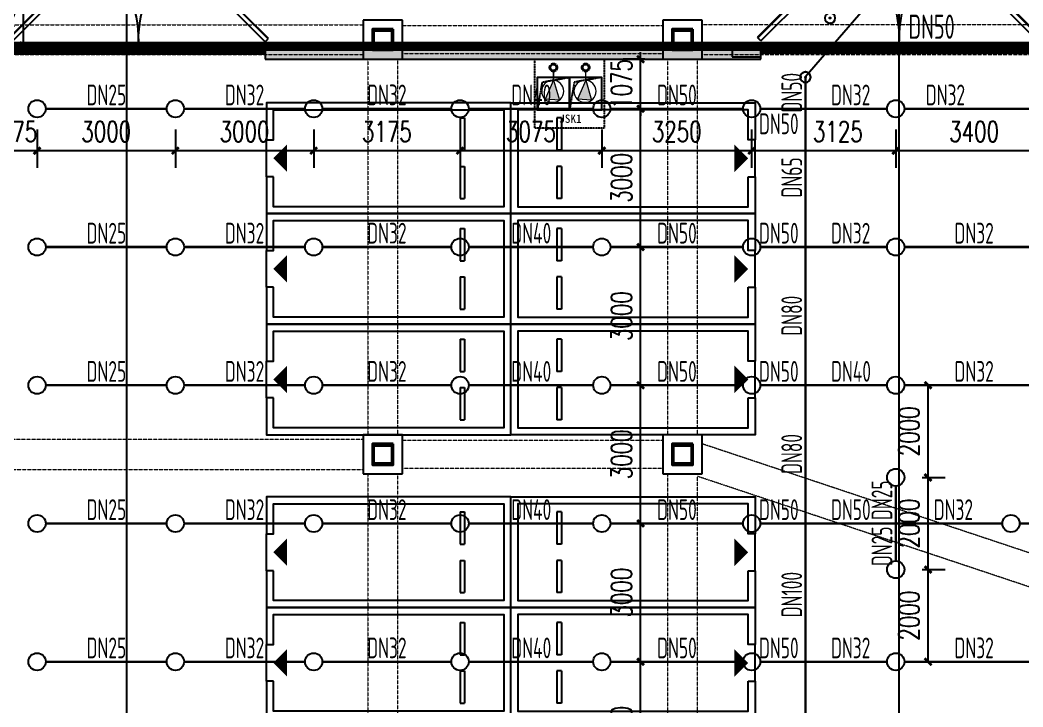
# Model space of a CAD drawing. Extents: x 6824721 to 16538177, y 2478193 to 6665639.
# Drawn here: x 8843845 to 8865599, y 2889970 to 2904876 of the extents above; entities that cross this region are included whole.
import ezdxf

# ---------------------------------------------------------------- set-up
doc = ezdxf.new("R2010")
doc.units = 0
doc.header["$LTSCALE"] = 10
for name, pattern in [('__DASH', [0.35, 0.25, -0.1]), ('DASH', [0.35, 0.25, -0.1]), ('DASHEDX2', [1.5, 1, -0.5]), ('排水', [1.1, 1, -0.1])]:
    doc.linetypes.add(name, pattern=pattern)
for name, color, linetype, lineweight in [('$0$A-PUB_HATCH', 8, 'Continuous', 0), ('GPS-污水', 2, '排水', 40), ('钢梁', 141, 'Continuous', 18)]:
    doc.layers.add(name, color=color, linetype=linetype, lineweight=lineweight)
for name, color, linetype in [('0-wo', 8, 'Continuous'), ('0-绿', 3, 'Continuous'), ('00-停车位', 67, 'Continuous'), ('S-梁-虚线', 4, 'DASH'), ('W-EQUIP_喷头', 7, 'Continuous'), ('W-PIPE-喷淋中', 6, 'Continuous'), ('W-TEXT_喷淋', 7, 'Continuous'), ('W-TWT_DIM', 3, 'Continuous'), ('W-TWT_LEAD', 3, 'Continuous'), ('W-VALVE_喷淋', 7, 'Continuous'), ('WALL', 9, 'Continuous'), ('排水', 224, 'DASHEDX2'), ('集水坑', 4, 'Continuous')]:
    doc.layers.add(name, color=color, linetype=linetype)
doc.styles.add('_TCH_DIM_T3', font='SIMPLEX', dxfattribs={"width": 0.705882, "bigfont": 'GBCBIG'})
doc.styles.add('_TWT_PIPEDN', font='TSSDENG', dxfattribs={"width": 0.8, "height": 3.5, "bigfont": 'TSSDCHN'})
doc.styles.add('_TWT_SERIAL', font='TSSDENG', dxfattribs={"width": 0.8, "height": 3.5, "bigfont": 'TSSDCHN'})
doc.styles.get("Standard").update_dxf_attribs({"font": 'TSSDENG.shx', "width": 0.7, "bigfont": 'TSSDCHN.shx'})
doc.styles.add('黑体', font='simhei.ttf', dxfattribs={"width": 0.65})
doc.dimstyles.new('_TWT_ARCH&&150', dxfattribs={"dimtxt": 446.25, "dimasz": 150, "dimexe": 375, "dimexo": 450, "dimgap": 189.375, "dimtad": 1, "dimdec": 0, "dimzin": 0, "dimdsep": 46, "dimtxsty": '_TCH_DIM_T3', "dimblk": 'ARCHTICK', "dimcen": 0.09, "dimclrt": 7, "dimazin": 2, "dimtfac": 1, "dimtdec": 0, "dimtix": 1, "dimtmove": 2, "dimatfit": 3, "dimfxl": 0, "dimtolj": 1, "dimtzin": 0, "dimarcsym": 0})

# ---------------------------------------------------------------- blocks, each defined once
blk = doc.blocks.new('车位2400x5300')
at = {"layer": '00-停车位', "color": 251}
for p, q in [((-875, -1000), (-175, -1000)), ((-875, -1100), (-875, -1000)), ((-175, -1100), (-175, -1000)), ((175, -1000), (875, -1000)), ((175, -1100), (175, -1000)), ((875, -1100), (875, -1000)), ((-875, -1100), (-175, -1100)), ((175, -1100), (875, -1100)), ((400, -5300), (-400, -5300))]:
    blk.add_line(p, q, dxfattribs=at)
blk.add_lwpolyline([(400, -5150), (400, -5300), (1200, -5300), (1200, 0), (-1200, 0), (-1200, -5300), (-400, -5300), (-400, -5150), (-1050, -5150), (-1050, -150), (1050, -150), (1050, -5150), (400, -5150)], dxfattribs=at)
blk.add_lwpolyline([(0, -5150, 0, 600, 0), (0, -4850, 600, 600, 0)], format="xyseb", dxfattribs=at)
blk = doc.blocks.new('$DorLib2D$00000091')
for p, q in [((-0.1464, 0.3952), (-0.1582, 0.407)), ((0.1464, 0.3952), (0.1582, 0.407)), ((-0.5, 0.0417), (-0.1464, 0.3952)), ((0.5, 0.0417), (0.1464, 0.3952)), ((-0.5, 0.0417), (-0.5118, 0.0535)), ((0.5, 0.0417), (0.5118, 0.0535))]:
    blk.add_line(p, q)
at = {"const_width": 0.00833}
for points in [[(-0.5118, 0.0535), (-0.1582, 0.407)], [(0.5118, 0.0535), (0.1582, 0.407)]]:
    blk.add_lwpolyline(points, dxfattribs=at)
for centre, start, end in [((-0.5, 0.0417), 0, 45), ((0.5, 0.0417), 135, 180)]:
    blk.add_arc(centre, 0.5, start, end)
blk = doc.blocks.new('$DorLib2D$00000213')
at = {"color": 0, "linetype": 'DASH', "const_width": 0.02}
blk.add_lwpolyline([(0.5, 0), (-0.5, 0)], dxfattribs=at)
blk = doc.blocks.new('$SB01_1')
h = blk.add_hatch(color=256)
h.dxf.hatch_style = 1
h.paths.add_polyline_path([(-0.381, -0.323), (0.5, 0), (-0.381, 0.323)])
h.paths.add_polyline_path([(0, 0), (0.002, 0), (0.002, 0.001), (0, 0.001)], flags=24)
h.paths.add_polyline_path([(0, -0.002), (0.003, -0.002), (0.003, -0.001), (0, -0.001)], flags=24)
h.paths.add_polyline_path([(0, -0.003), (0.003, -0.003), (0.003, -0.002), (0, -0.002)], flags=24)
for p, q in [((0.5, 0), (-0.381, 0.323)), ((-0.381, 0.323), (-0.381, -0.323)), ((0.5, 0), (-0.381, -0.323))]:
    blk.add_line(p, q)
blk.add_circle((0, 0), 0.5)
at = {"flags": 1}
for tag, p in [('UNIT', (0, 0)), ('SPEC', (0, -0.002)), ('WHAT', (0, -0.003))]:
    blk.add_attdef(tag, p, '', height=0.001, dxfattribs=at)
blk = doc.blocks.new('人防集水坑')
at = {"layer": 'GPS-污水', "color": 8, "linetype": '排水', "const_width": 35}
for points in [[(307486, 701151), (307284, 701151)], [(307486, 700451), (307284, 700451)]]:
    blk.add_lwpolyline(points, dxfattribs=at)
at = {"layer": 'GPS-污水', "color": 8, "linetype": '排水'}
for centre in [(307561, 701151), (307561, 700451)]:
    blk.add_circle(centre, 75, dxfattribs=at)
at = {"layer": '集水坑', "color": 8, "linetype": 'DASH', "ltscale": 0.5}
blk.add_lwpolyline([(306241, 700051), (306241, 701551), (307741, 701551), (307741, 700051)], close=True, dxfattribs=at)
at = {"layer": '集水坑', "color": 8, "linetype": 'Continuous', "ltscale": 0.5}
for points in [[(306641, 701501), (306641, 700801), (307341, 700801), (307341, 701501)], [(306641, 700801), (306641, 700101), (307341, 700101), (307341, 700801)]]:
    blk.add_lwpolyline(points, close=True, dxfattribs=at)
at = {"layer": '集水坑', "color": 8, "linetype": 'DASH', "ltscale": 0.5}
for points in [[(307341, 700801), (307237, 701397), (306641, 701501)], [(307347, 700101), (307243, 700697), (306647, 700801)]]:
    blk.add_lwpolyline(points, dxfattribs=at)
at = {"layer": '$0$A-PUB_HATCH', "color": 8, "linetype": '排水', "xscale": -480.0000000000002, "yscale": 480.0000000000002, "zscale": 480.0000000000002, "rotation": 176.2535374729293}
for p in [(307045, 701164, 0), (307045, 700464, 0)]:
    blk.add_blockref('$SB01_1', p, dxfattribs=at)
blk = doc.blocks.new('42pk')
at = {"layer": '排水', "color": 8, "linetype": 'DASH'}
for points in [[(555301, 801059, 0, 0, 0), (556013, 801771, 160, 0, 0), (556437, 802195, 0, 0, 0)], [(559282, 801059, 0, 0, 0), (558570, 801771, 160, 0, 0), (558146, 802195, 0, 0, 0)]]:
    blk.add_lwpolyline(points, format="xyseb", dxfattribs=at)
at = {"layer": '集水坑', "color": 8, "linetype": 'Continuous', "rotation": 90}
blk.add_blockref('人防集水坑', (1258092, 496059), dxfattribs=at)
at = {"layer": '0-绿', "color": 8, "linetype": 'DASH', "style": '黑体'}
blk.add_text('JSK1', height=179.2, dxfattribs=at).set_placement((557066, 802419, 0))
blk = doc.blocks.new('jkytk')
at = {"layer": 'WALL', "color": 1, "const_width": 200}
for points in [[(8519064, 2958073), (8600964, 2958077), (8600964, 2890959), (8590564, 2883869, -0.196817), (8587964, 2882721), (8583164, 2882721), (8583164, 2889377), (8575664, 2889377), (8575664, 2890077), (8570864, 2890077), (8570864, 2892502), (8561864, 2892502), (8561864, 2894777), (8566139, 2894777), (8566139, 2912952), (8537789, 2912952), (8537789, 2943777), (8519064, 2943773), (8519063, 2958073)], [(8498935, 2895326), (8528589, 2895402), (8528589, 2885652), (8531939, 2885652), (8531939, 2887852), (8537789, 2887852), (8537789, 2912952), (8566139, 2912952), (8566139, 2894777), (8561864, 2894777), (8561864, 2892502), (8570864, 2892502), (8570864, 2890077), (8575664, 2890077), (8575664, 2889377), (8583164, 2889377), (8583164, 2882720), (8587793, 2882720, 0.208661)]]:
    blk.add_lwpolyline(points, format="xyb", dxfattribs=at)
blk = doc.blocks.new('LIANGMOBAN')
at = {"layer": 'S-梁-虚线', "color": 8, "lineweight": 18}
for p, q in [((1964666, 190803), (1981816, 190803)), ((1988316, 190778), (1982666, 190778)), ((1997316, 190803), (1989166, 190803)), ((1964666, 190153), (1981816, 190153)), ((1982666, 190178), (1988316, 190178)), ((1989166, 190153), (1997316, 190153)), ((1981916, 190053), (1981916, 181903)), ((1982566, 181903), (1982566, 190053)), ((1988416, 190053), (1988416, 181903)), ((1989066, 181903), (1989066, 190053)), ((1981816, 181803), (1973666, 181803)), ((1988316, 181778), (1982666, 181778)), ((1997416, 178956), (1989166, 181706)), ((1973666, 181153), (1981816, 181153)), ((1981916, 181053), (1981916, 172953)), ((1982566, 172953), (1982566, 181053)), ((1982666, 181178), (1988316, 181178)), ((1988416, 181053), (1988416, 172903)), ((1989066, 172903), (1989066, 181001)), ((1997316, 178251), (1989066, 181001))]:
    blk.add_line(p, q, dxfattribs=at)
blk = doc.blocks.new('_ArchTick')
at = {"color": 0, "linetype": 'ByBlock', "const_width": 0.4}
blk.add_lwpolyline([(-0.5, -0.5), (0.5, 0.5)], dxfattribs=at)
blk = doc.blocks.new('*D537')
at = {"layer": 'Defpoints', "color": 0, "transparency": 16777216}
for p in [(8862964, 2892951), (8863540, 2892951), (8862964, 2890951)]:
    blk.add_point(p, dxfattribs=at)
at = {"layer": 'W-TWT_DIM', "color": 0, "lineweight": -2, "transparency": 16777216}
for p, q in [((8863414, 2892951), (8863915, 2892951)), ((8863540, 2890951), (8863540, 2892951)), ((8863414, 2890951), (8863915, 2890951))]:
    blk.add_line(p, q, dxfattribs=at)
at = {"layer": 'W-TWT_DIM', "color": 0, "lineweight": -2, "transparency": 16777216, "xscale": 150, "yscale": 150, "zscale": 150}
for p, rotation in [((8863540, 2892951), 90), ((8863540, 2890951), 270)]:
    blk.add_blockref('_ArchTick', p, dxfattribs=dict(at, rotation=rotation))
at = {"layer": 'W-TWT_DIM', "color": 7, "transparency": 16777216, "insert": (8863128, 2891951), "char_height": 446.2, "attachment_point": 5, "rotation": 90, "style": '_TCH_DIM_T3'}
blk.add_mtext('\\A1;2000', dxfattribs=at)
blk = doc.blocks.new('*D538')
at = {"layer": 'Defpoints', "color": 0, "transparency": 16777216}
for p in [(8862964, 2894951), (8863540, 2894951), (8862964, 2892951)]:
    blk.add_point(p, dxfattribs=at)
at = {"layer": 'W-TWT_DIM', "color": 0, "lineweight": -2, "transparency": 16777216}
for p, q in [((8863414, 2894951), (8863915, 2894951)), ((8863540, 2892951), (8863540, 2894951)), ((8863414, 2892951), (8863915, 2892951))]:
    blk.add_line(p, q, dxfattribs=at)
at = {"layer": 'W-TWT_DIM', "color": 0, "lineweight": -2, "transparency": 16777216, "xscale": 150, "yscale": 150, "zscale": 150}
for p, rotation in [((8863540, 2894951), 90), ((8863540, 2892951), 270)]:
    blk.add_blockref('_ArchTick', p, dxfattribs=dict(at, rotation=rotation))
at = {"layer": 'W-TWT_DIM', "color": 7, "transparency": 16777216, "insert": (8863128, 2893951), "char_height": 446.2, "attachment_point": 5, "rotation": 90, "style": '_TCH_DIM_T3'}
blk.add_mtext('\\A1;2000', dxfattribs=at)
blk = doc.blocks.new('*D539')
at = {"layer": 'Defpoints', "color": 0, "transparency": 16777216}
for p in [(8862964, 2896951), (8863540, 2896951), (8862964, 2894951)]:
    blk.add_point(p, dxfattribs=at)
at = {"layer": 'W-TWT_DIM', "color": 0, "lineweight": -2, "transparency": 16777216}
for p, q in [((8863414, 2896951), (8863915, 2896951)), ((8863540, 2894951), (8863540, 2896951)), ((8863414, 2894951), (8863915, 2894951))]:
    blk.add_line(p, q, dxfattribs=at)
at = {"layer": 'W-TWT_DIM', "color": 0, "lineweight": -2, "transparency": 16777216, "xscale": 150, "yscale": 150, "zscale": 150}
for p, rotation in [((8863540, 2896951), 90), ((8863540, 2894951), 270)]:
    blk.add_blockref('_ArchTick', p, dxfattribs=dict(at, rotation=rotation))
at = {"layer": 'W-TWT_DIM', "color": 7, "transparency": 16777216, "insert": (8863128, 2895951), "char_height": 446.2, "attachment_point": 5, "rotation": 90, "style": '_TCH_DIM_T3'}
blk.add_mtext('\\A1;2000', dxfattribs=at)
blk = doc.blocks.new('*D708')
at = {"layer": 'Defpoints', "color": 0, "transparency": 16777216}
for p in [(8843917, 2905951), (8844214, 2905951), (8844214, 2904326)]:
    blk.add_point(p, dxfattribs=at)
at = {"layer": 'W-TWT_DIM', "color": 0, "lineweight": -2, "transparency": 16777216}
for p, q in [((8843764, 2905951), (8843542, 2905951)), ((8843917, 2904326), (8843917, 2905951)), ((8843764, 2904326), (8843542, 2904326))]:
    blk.add_line(p, q, dxfattribs=at)
at = {"layer": 'W-TWT_DIM', "color": 0, "lineweight": -2, "transparency": 16777216, "xscale": 150, "yscale": 150, "zscale": 150}
for p, rotation in [((8843917, 2905951), 90), ((8843917, 2904326), 270)]:
    blk.add_blockref('_ArchTick', p, dxfattribs=dict(at, rotation=rotation))
at = {"layer": 'W-TWT_DIM', "color": 7, "transparency": 16777216, "insert": (8843505, 2905139), "char_height": 446.2, "attachment_point": 5, "rotation": 90, "style": '_TCH_DIM_T3'}
blk.add_mtext('\\A1;1625', dxfattribs=at)
blk = doc.blocks.new('*D1176')
at = {"layer": 'Defpoints', "color": 0, "transparency": 16777216}
for p in [(8857305, 2890951), (8857850, 2890951), (8857850, 2887951)]:
    blk.add_point(p, dxfattribs=at)
at = {"layer": 'W-TWT_DIM', "color": 0, "lineweight": -2, "transparency": 16777216}
for p, q in [((8857400, 2890951), (8856930, 2890951)), ((8857305, 2887951), (8857305, 2890951)), ((8857400, 2887951), (8856930, 2887951))]:
    blk.add_line(p, q, dxfattribs=at)
at = {"layer": 'W-TWT_DIM', "color": 0, "lineweight": -2, "transparency": 16777216, "xscale": 150, "yscale": 150, "zscale": 150}
for p, rotation in [((8857305, 2890951), 90), ((8857305, 2887951), 270)]:
    blk.add_blockref('_ArchTick', p, dxfattribs=dict(at, rotation=rotation))
at = {"layer": 'W-TWT_DIM', "color": 7, "transparency": 16777216, "insert": (8856892, 2889451), "char_height": 446.2, "attachment_point": 5, "rotation": 90, "style": '_TCH_DIM_T3'}
blk.add_mtext('\\A1;3000', dxfattribs=at)
blk = doc.blocks.new('*D1177')
at = {"layer": 'Defpoints', "color": 0, "transparency": 16777216}
for p in [(8857305, 2893951), (8857850, 2893951), (8857850, 2890951)]:
    blk.add_point(p, dxfattribs=at)
at = {"layer": 'W-TWT_DIM', "color": 0, "lineweight": -2, "transparency": 16777216}
for p, q in [((8857400, 2893951), (8856930, 2893951)), ((8857305, 2890951), (8857305, 2893951)), ((8857400, 2890951), (8856930, 2890951))]:
    blk.add_line(p, q, dxfattribs=at)
at = {"layer": 'W-TWT_DIM', "color": 0, "lineweight": -2, "transparency": 16777216, "xscale": 150, "yscale": 150, "zscale": 150}
for p, rotation in [((8857305, 2893951), 90), ((8857305, 2890951), 270)]:
    blk.add_blockref('_ArchTick', p, dxfattribs=dict(at, rotation=rotation))
at = {"layer": 'W-TWT_DIM', "color": 7, "transparency": 16777216, "insert": (8856892, 2892451), "char_height": 446.2, "attachment_point": 5, "rotation": 90, "style": '_TCH_DIM_T3'}
blk.add_mtext('\\A1;3000', dxfattribs=at)
blk = doc.blocks.new('*D1178')
at = {"layer": 'Defpoints', "color": 0, "transparency": 16777216}
for p in [(8857305, 2896951), (8857850, 2896951), (8857850, 2893951)]:
    blk.add_point(p, dxfattribs=at)
at = {"layer": 'W-TWT_DIM', "color": 0, "lineweight": -2, "transparency": 16777216}
for p, q in [((8857400, 2896951), (8856930, 2896951)), ((8857305, 2893951), (8857305, 2896951)), ((8857400, 2893951), (8856930, 2893951))]:
    blk.add_line(p, q, dxfattribs=at)
at = {"layer": 'W-TWT_DIM', "color": 0, "lineweight": -2, "transparency": 16777216, "xscale": 150, "yscale": 150, "zscale": 150}
for p, rotation in [((8857305, 2896951), 90), ((8857305, 2893951), 270)]:
    blk.add_blockref('_ArchTick', p, dxfattribs=dict(at, rotation=rotation))
at = {"layer": 'W-TWT_DIM', "color": 7, "transparency": 16777216, "insert": (8856892, 2895451), "char_height": 446.2, "attachment_point": 5, "rotation": 90, "style": '_TCH_DIM_T3'}
blk.add_mtext('\\A1;3000', dxfattribs=at)
blk = doc.blocks.new('*D1179')
at = {"layer": 'Defpoints', "color": 0, "transparency": 16777216}
for p in [(8857305, 2899951), (8857850, 2899951), (8857850, 2896951)]:
    blk.add_point(p, dxfattribs=at)
at = {"layer": 'W-TWT_DIM', "color": 0, "lineweight": -2, "transparency": 16777216}
for p, q in [((8857400, 2899951), (8856930, 2899951)), ((8857305, 2896951), (8857305, 2899951)), ((8857400, 2896951), (8856930, 2896951))]:
    blk.add_line(p, q, dxfattribs=at)
at = {"layer": 'W-TWT_DIM', "color": 0, "lineweight": -2, "transparency": 16777216, "xscale": 150, "yscale": 150, "zscale": 150}
for p, rotation in [((8857305, 2899951), 90), ((8857305, 2896951), 270)]:
    blk.add_blockref('_ArchTick', p, dxfattribs=dict(at, rotation=rotation))
at = {"layer": 'W-TWT_DIM', "color": 7, "transparency": 16777216, "insert": (8856892, 2898451), "char_height": 446.2, "attachment_point": 5, "rotation": 90, "style": '_TCH_DIM_T3'}
blk.add_mtext('\\A1;3000', dxfattribs=at)
blk = doc.blocks.new('*D1180')
at = {"layer": 'Defpoints', "color": 0, "transparency": 16777216}
for p in [(8857305, 2902951), (8857850, 2902951), (8857850, 2899951)]:
    blk.add_point(p, dxfattribs=at)
at = {"layer": 'W-TWT_DIM', "color": 0, "lineweight": -2, "transparency": 16777216}
for p, q in [((8857400, 2902951), (8856930, 2902951)), ((8857305, 2899951), (8857305, 2902951)), ((8857400, 2899951), (8856930, 2899951))]:
    blk.add_line(p, q, dxfattribs=at)
at = {"layer": 'W-TWT_DIM', "color": 0, "lineweight": -2, "transparency": 16777216, "xscale": 150, "yscale": 150, "zscale": 150}
for p, rotation in [((8857305, 2902951), 90), ((8857305, 2899951), 270)]:
    blk.add_blockref('_ArchTick', p, dxfattribs=dict(at, rotation=rotation))
at = {"layer": 'W-TWT_DIM', "color": 7, "transparency": 16777216, "insert": (8856892, 2901451), "char_height": 446.2, "attachment_point": 5, "rotation": 90, "style": '_TCH_DIM_T3'}
blk.add_mtext('\\A1;3000', dxfattribs=at)
blk = doc.blocks.new('*D1181')
at = {"layer": 'Defpoints', "color": 0, "transparency": 16777216}
for p in [(8857305, 2904026), (8857850, 2904026), (8857850, 2902951)]:
    blk.add_point(p, dxfattribs=at)
at = {"layer": 'W-TWT_DIM', "color": 0, "lineweight": -2, "transparency": 16777216}
for p, q in [((8857305, 2904026), (8857305, 2904176)), ((8857400, 2904026), (8856930, 2904026)), ((8857305, 2902951), (8857305, 2904026)), ((8857400, 2902951), (8856930, 2902951)), ((8857305, 2902951), (8857305, 2902801))]:
    blk.add_line(p, q, dxfattribs=at)
at = {"layer": 'W-TWT_DIM', "color": 0, "lineweight": -2, "transparency": 16777216, "xscale": 150, "yscale": 150, "zscale": 150}
for p, rotation in [((8857305, 2904026), 270), ((8857305, 2902951), 90)]:
    blk.add_blockref('_ArchTick', p, dxfattribs=dict(at, rotation=rotation))
at = {"layer": 'W-TWT_DIM', "color": 7, "transparency": 16777216, "insert": (8856892, 2903489), "char_height": 446.2, "attachment_point": 5, "rotation": 90, "style": '_TCH_DIM_T3'}
blk.add_mtext('\\A1;1075', dxfattribs=at)
blk = doc.blocks.new('*D1541')
at = {"layer": 'Defpoints', "color": 0, "transparency": 16777216}
for p in [(8843139, 2902951), (8844214, 2902951), (8844214, 2902042)]:
    blk.add_point(p, dxfattribs=at)
at = {"layer": 'W-TWT_DIM', "color": 0, "lineweight": -2, "transparency": 16777216}
for p, q in [((8843139, 2902501), (8843139, 2901667)), ((8844214, 2902501), (8844214, 2901667)), ((8843139, 2902042), (8842989, 2902042)), ((8843139, 2902042), (8844214, 2902042)), ((8844214, 2902042), (8844364, 2902042))]:
    blk.add_line(p, q, dxfattribs=at)
at = {"layer": 'W-TWT_DIM', "color": 0, "lineweight": -2, "transparency": 16777216, "xscale": 150, "yscale": 150, "zscale": 150}
blk.add_blockref('_ArchTick', (8843139, 2902042), dxfattribs=at)
at = {"layer": 'W-TWT_DIM', "color": 0, "lineweight": -2, "transparency": 16777216, "xscale": 150, "yscale": 150, "zscale": 150, "rotation": 180}
blk.add_blockref('_ArchTick', (8844214, 2902042), dxfattribs=at)
at = {"layer": 'W-TWT_DIM', "color": 7, "transparency": 16777216, "insert": (8843677, 2902455), "char_height": 446.2, "attachment_point": 5, "style": '_TCH_DIM_T3'}
blk.add_mtext('\\A1;1075', dxfattribs=at)
blk = doc.blocks.new('*D1542')
at = {"layer": 'Defpoints', "color": 0, "transparency": 16777216}
for p in [(8844214, 2902951), (8847214, 2902951), (8847214, 2902042)]:
    blk.add_point(p, dxfattribs=at)
at = {"layer": 'W-TWT_DIM', "color": 0, "lineweight": -2, "transparency": 16777216}
for p, q in [((8844214, 2902501), (8844214, 2901667)), ((8847214, 2902501), (8847214, 2901667)), ((8844214, 2902042), (8847214, 2902042))]:
    blk.add_line(p, q, dxfattribs=at)
at = {"layer": 'W-TWT_DIM', "color": 0, "lineweight": -2, "transparency": 16777216, "xscale": 150, "yscale": 150, "zscale": 150, "rotation": 180}
blk.add_blockref('_ArchTick', (8844214, 2902042), dxfattribs=at)
at = {"layer": 'W-TWT_DIM', "color": 0, "lineweight": -2, "transparency": 16777216, "xscale": 150, "yscale": 150, "zscale": 150}
blk.add_blockref('_ArchTick', (8847214, 2902042), dxfattribs=at)
at = {"layer": 'W-TWT_DIM', "color": 7, "transparency": 16777216, "insert": (8845714, 2902455), "char_height": 446.2, "attachment_point": 5, "style": '_TCH_DIM_T3'}
blk.add_mtext('\\A1;3000', dxfattribs=at)
blk = doc.blocks.new('*D1543')
at = {"layer": 'Defpoints', "color": 0, "transparency": 16777216}
for p in [(8847214, 2902951), (8850214, 2902951), (8850214, 2902042)]:
    blk.add_point(p, dxfattribs=at)
at = {"layer": 'W-TWT_DIM', "color": 0, "lineweight": -2, "transparency": 16777216}
for p, q in [((8847214, 2902501), (8847214, 2901667)), ((8850214, 2902501), (8850214, 2901667)), ((8847214, 2902042), (8850214, 2902042))]:
    blk.add_line(p, q, dxfattribs=at)
at = {"layer": 'W-TWT_DIM', "color": 0, "lineweight": -2, "transparency": 16777216, "xscale": 150, "yscale": 150, "zscale": 150, "rotation": 180}
blk.add_blockref('_ArchTick', (8847214, 2902042), dxfattribs=at)
at = {"layer": 'W-TWT_DIM', "color": 0, "lineweight": -2, "transparency": 16777216, "xscale": 150, "yscale": 150, "zscale": 150}
blk.add_blockref('_ArchTick', (8850214, 2902042), dxfattribs=at)
at = {"layer": 'W-TWT_DIM', "color": 7, "transparency": 16777216, "insert": (8848714, 2902455), "char_height": 446.2, "attachment_point": 5, "style": '_TCH_DIM_T3'}
blk.add_mtext('\\A1;3000', dxfattribs=at)
blk = doc.blocks.new('*D1544')
at = {"layer": 'Defpoints', "color": 0, "transparency": 16777216}
for p in [(8850214, 2902951), (8853389, 2902951), (8853389, 2902042)]:
    blk.add_point(p, dxfattribs=at)
at = {"layer": 'W-TWT_DIM', "color": 0, "lineweight": -2, "transparency": 16777216}
for p, q in [((8850214, 2902501), (8850214, 2901667)), ((8853389, 2902501), (8853389, 2901667)), ((8850214, 2902042), (8853389, 2902042))]:
    blk.add_line(p, q, dxfattribs=at)
at = {"layer": 'W-TWT_DIM', "color": 0, "lineweight": -2, "transparency": 16777216, "xscale": 150, "yscale": 150, "zscale": 150, "rotation": 180}
blk.add_blockref('_ArchTick', (8850214, 2902042), dxfattribs=at)
at = {"layer": 'W-TWT_DIM', "color": 0, "lineweight": -2, "transparency": 16777216, "xscale": 150, "yscale": 150, "zscale": 150}
blk.add_blockref('_ArchTick', (8853389, 2902042), dxfattribs=at)
at = {"layer": 'W-TWT_DIM', "color": 7, "transparency": 16777216, "insert": (8851802, 2902455), "char_height": 446.2, "attachment_point": 5, "style": '_TCH_DIM_T3'}
blk.add_mtext('\\A1;3175', dxfattribs=at)
blk = doc.blocks.new('*D1545')
at = {"layer": 'Defpoints', "color": 0, "transparency": 16777216}
for p in [(8853389, 2902951), (8856464, 2902951), (8856464, 2902042)]:
    blk.add_point(p, dxfattribs=at)
at = {"layer": 'W-TWT_DIM', "color": 0, "lineweight": -2, "transparency": 16777216}
for p, q in [((8853389, 2902501), (8853389, 2901667)), ((8856464, 2902501), (8856464, 2901667)), ((8853389, 2902042), (8856464, 2902042))]:
    blk.add_line(p, q, dxfattribs=at)
at = {"layer": 'W-TWT_DIM', "color": 0, "lineweight": -2, "transparency": 16777216, "xscale": 150, "yscale": 150, "zscale": 150, "rotation": 180}
blk.add_blockref('_ArchTick', (8853389, 2902042), dxfattribs=at)
at = {"layer": 'W-TWT_DIM', "color": 0, "lineweight": -2, "transparency": 16777216, "xscale": 150, "yscale": 150, "zscale": 150}
blk.add_blockref('_ArchTick', (8856464, 2902042), dxfattribs=at)
at = {"layer": 'W-TWT_DIM', "color": 7, "transparency": 16777216, "insert": (8854927, 2902455), "char_height": 446.2, "attachment_point": 5, "style": '_TCH_DIM_T3'}
blk.add_mtext('\\A1;3075', dxfattribs=at)
blk = doc.blocks.new('*D1546')
at = {"layer": 'Defpoints', "color": 0, "transparency": 16777216}
for p in [(8856464, 2902951), (8859714, 2902951), (8859714, 2902042)]:
    blk.add_point(p, dxfattribs=at)
at = {"layer": 'W-TWT_DIM', "color": 0, "lineweight": -2, "transparency": 16777216}
for p, q in [((8856464, 2902501), (8856464, 2901667)), ((8859714, 2902501), (8859714, 2901667)), ((8856464, 2902042), (8859714, 2902042))]:
    blk.add_line(p, q, dxfattribs=at)
at = {"layer": 'W-TWT_DIM', "color": 0, "lineweight": -2, "transparency": 16777216, "xscale": 150, "yscale": 150, "zscale": 150, "rotation": 180}
blk.add_blockref('_ArchTick', (8856464, 2902042), dxfattribs=at)
at = {"layer": 'W-TWT_DIM', "color": 0, "lineweight": -2, "transparency": 16777216, "xscale": 150, "yscale": 150, "zscale": 150}
blk.add_blockref('_ArchTick', (8859714, 2902042), dxfattribs=at)
at = {"layer": 'W-TWT_DIM', "color": 7, "transparency": 16777216, "insert": (8858089, 2902455), "char_height": 446.2, "attachment_point": 5, "style": '_TCH_DIM_T3'}
blk.add_mtext('\\A1;3250', dxfattribs=at)
blk = doc.blocks.new('*D1547')
at = {"layer": 'Defpoints', "color": 0, "transparency": 16777216}
for p in [(8859714, 2902951), (8862839, 2902951), (8862839, 2902042)]:
    blk.add_point(p, dxfattribs=at)
at = {"layer": 'W-TWT_DIM', "color": 0, "lineweight": -2, "transparency": 16777216}
for p, q in [((8859714, 2902501), (8859714, 2901667)), ((8862839, 2902501), (8862839, 2901667)), ((8859714, 2902042), (8862839, 2902042))]:
    blk.add_line(p, q, dxfattribs=at)
at = {"layer": 'W-TWT_DIM', "color": 0, "lineweight": -2, "transparency": 16777216, "xscale": 150, "yscale": 150, "zscale": 150, "rotation": 180}
blk.add_blockref('_ArchTick', (8859714, 2902042), dxfattribs=at)
at = {"layer": 'W-TWT_DIM', "color": 0, "lineweight": -2, "transparency": 16777216, "xscale": 150, "yscale": 150, "zscale": 150}
blk.add_blockref('_ArchTick', (8862839, 2902042), dxfattribs=at)
at = {"layer": 'W-TWT_DIM', "color": 7, "transparency": 16777216, "insert": (8861584, 2902455), "char_height": 446.2, "attachment_point": 5, "style": '_TCH_DIM_T3'}
blk.add_mtext('\\A1;3125', dxfattribs=at)
blk = doc.blocks.new('*D1548')
at = {"layer": 'Defpoints', "color": 0, "transparency": 16777216}
for p in [(8862839, 2902951), (8866239, 2902951), (8866239, 2902042)]:
    blk.add_point(p, dxfattribs=at)
at = {"layer": 'W-TWT_DIM', "color": 0, "lineweight": -2, "transparency": 16777216}
for p, q in [((8862839, 2902501), (8862839, 2901667)), ((8866239, 2902501), (8866239, 2901667)), ((8862839, 2902042), (8866239, 2902042))]:
    blk.add_line(p, q, dxfattribs=at)
at = {"layer": 'W-TWT_DIM', "color": 0, "lineweight": -2, "transparency": 16777216, "xscale": 150, "yscale": 150, "zscale": 150, "rotation": 180}
blk.add_blockref('_ArchTick', (8862839, 2902042), dxfattribs=at)
at = {"layer": 'W-TWT_DIM', "color": 0, "lineweight": -2, "transparency": 16777216, "xscale": 150, "yscale": 150, "zscale": 150}
blk.add_blockref('_ArchTick', (8866239, 2902042), dxfattribs=at)
at = {"layer": 'W-TWT_DIM', "color": 7, "transparency": 16777216, "insert": (8864539, 2902455), "char_height": 446.2, "attachment_point": 5, "style": '_TCH_DIM_T3'}
blk.add_mtext('\\A1;3400', dxfattribs=at)
blk = doc.blocks.new('$TwtSys$00000125')
blk.add_circle((0, 0, 0), 1)
blk = doc.blocks.new('*X173')
at = {"color": 0}
for p, q in [((67765, 41337), (67838, 41410)), ((67846, 41260), (67765, 41341)), ((67766, 41321), (67854, 41409)), ((67828, 41261), (67766, 41323)), ((67861, 41263), (67768, 41356)), ((67769, 41358), (67817, 41406)), ((67770, 41307), (67868, 41405)), ((67874, 41268), (67773, 41369)), ((67776, 41295), (67880, 41399)), ((67799, 41272), (67777, 41294)), ((67885, 41275), (67780, 41380)), ((67784, 41285), (67890, 41391)), ((67894, 41283), (67788, 41389)), ((67793, 41277), (67898, 41382)), ((67902, 41293), (67798, 41397)), ((67804, 41269), (67906, 41371)), ((67908, 41304), (67809, 41403)), ((67816, 41264), (67911, 41359)), ((67913, 41318), (67822, 41408)), ((67830, 41261), (67914, 41345)), ((67915, 41333), (67838, 41410)), ((67848, 41260), (67914, 41327)), ((67913, 41353), (67858, 41408)), ((67872, 41267), (67908, 41303))]:
    blk.add_line(p, q, dxfattribs=at)
blk = doc.blocks.new('$VALVE$00000374')
at = {"elevation": 0}
blk.add_lwpolyline([(-63, 0, 1), (63, 0, 1), (-63, 0, 1.063538)], format="xyb", dxfattribs=at)
at = {"color": 7}
for radius in [6.64, 4.98]:
    blk.add_circle((0, 0, 0), radius, dxfattribs=at)
for p in [(-63, 0, 0), (63, 0, 0)]:
    blk.add_point(p)
at = {"color": 7, "xscale": 0.0637181236379547, "yscale": 0.0637181236379547, "zscale": 0.0637181236379547}
blk.add_blockref('*X173', (-4323, -2634, 0), dxfattribs=at)

msp = doc.modelspace()

# ---------------------------------------------------------------- hatches: boundary and pattern name
at = {"layer": '0-wo'}
msp.add_hatch(color=8, dxfattribs=at).paths.add_polyline_path([(8849164.1, 2904026.5), (8859914.1, 2904026.5), (8859914.1, 2904326.5), (8849164.1, 2904326.5)])

# ---------------------------------------------------------------- linework, layer by layer
at = {"layer": '0-wo', "color": 8}
for p, q in [((8852139.1, 2904876.5), (8851289.1, 2904876.5)), ((8851289.1, 2904876.5), (8851289.1, 2904026.5)), ((8852139.1, 2904026.5), (8852139.1, 2904876.5)), ((8858639.1, 2904876.5), (8857789.1, 2904876.5)), ((8857789.1, 2904876.5), (8857789.1, 2904026.5)), ((8858639.1, 2904026.5), (8858639.1, 2904876.5)), ((8859914.1, 2904326.5), (8849164.1, 2904326.5)), ((8849164.1, 2904326.5), (8849164.1, 2904026.5)), ((8859914.1, 2904326.5), (8859289.1, 2904326.5)), ((8859289.1, 2904326.5), (8859289.1, 2904076.5)), ((8859914.1, 2904026.5), (8859914.1, 2904326.5)), ((8859914.1, 2904076.5), (8859914.1, 2904326.5)), ((8859289.1, 2904076.5), (8859914.1, 2904076.5)), ((8849164.1, 2904026.5), (8859914.1, 2904026.5)), ((8851289.1, 2904026.5), (8852139.1, 2904026.5)), ((8857789.1, 2904026.5), (8858639.1, 2904026.5)), ((8852139.1, 2895876.5), (8851289.1, 2895876.5)), ((8851289.1, 2895876.5), (8851289.1, 2895026.5)), ((8852139.1, 2895026.5), (8852139.1, 2895876.5)), ((8858639.1, 2895876.5), (8857789.1, 2895876.5)), ((8857789.1, 2895876.5), (8857789.1, 2895026.5)), ((8858639.1, 2895026.5), (8858639.1, 2895876.5)), ((8851289.1, 2895026.5), (8852139.1, 2895026.5)), ((8857789.1, 2895026.5), (8858639.1, 2895026.5))]:
    msp.add_line(p, q, dxfattribs=at)
at = {"layer": '0-wo', "color": 8, "linetype": '__DASH', "ltscale": 1.5}
for points in [[(8813284.6, 2784317.7), (8845393.5, 2819978.2, 0.185339), (8846164.1, 2821985.6), (8846164.1, 2937489)], [(8849164.1, 2851001.5), (8859914.1, 2851001.5, 0.4142136), (8862914.1, 2854001.5), (8862914.1, 2937489)]]:
    msp.add_lwpolyline(points, format="xyb", dxfattribs=at)
at = {"layer": '0-wo', "color": 8, "lineweight": 35}
for points in [[(8851939.1, 2904676.5), (8851489.1, 2904676.5), (8851489.1, 2904226.5), (8851939.1, 2904226.5)], [(8851939.1, 2904676.5), (8851489.1, 2904676.5), (8851489.1, 2904226.5), (8851939.1, 2904226.5)], [(8851909.1, 2904256.5), (8851519.1, 2904256.5), (8851519.1, 2904646.5), (8851909.1, 2904646.5)], [(8858439.1, 2904676.5), (8857989.1, 2904676.5), (8857989.1, 2904226.5), (8858439.1, 2904226.5)], [(8858439.1, 2904676.5), (8857989.1, 2904676.5), (8857989.1, 2904226.5), (8858439.1, 2904226.5)], [(8858409.1, 2904256.5), (8858019.1, 2904256.5), (8858019.1, 2904646.5), (8858409.1, 2904646.5)], [(8851939.1, 2895676.5), (8851489.1, 2895676.5), (8851489.1, 2895226.5), (8851939.1, 2895226.5)], [(8851939.1, 2895676.5), (8851489.1, 2895676.5), (8851489.1, 2895226.5), (8851939.1, 2895226.5)], [(8851909.1, 2895256.5), (8851519.1, 2895256.5), (8851519.1, 2895646.5), (8851909.1, 2895646.5)], [(8858439.1, 2895676.5), (8857989.1, 2895676.5), (8857989.1, 2895226.5), (8858439.1, 2895226.5)], [(8858439.1, 2895676.5), (8857989.1, 2895676.5), (8857989.1, 2895226.5), (8858439.1, 2895226.5)], [(8858409.1, 2895256.5), (8858019.1, 2895256.5), (8858019.1, 2895646.5), (8858409.1, 2895646.5)]]:
    msp.add_lwpolyline(points, close=True, dxfattribs=at)
at = {"layer": 'W-PIPE-喷淋中', "ltscale": 1.5, "const_width": 52.5}
for points in [[(8860884.1, 2903639.1), (8860884.1, 2902951.5)], [(8847026.6, 2902951.5), (8844401.6, 2902951.5)], [(8850026.6, 2902951.5), (8847401.6, 2902951.5)], [(8853201.6, 2902951.5), (8850401.6, 2902951.5)], [(8856276.6, 2902951.5), (8853576.6, 2902951.5)], [(8859526.6, 2902951.5), (8856651.6, 2902951.5)], [(8860884.1, 2902951.5), (8859901.6, 2902951.5)], [(8862651.6, 2902951.5), (8860884.1, 2902951.5)], [(8860884.1, 2902951.5), (8860884.1, 2899951.5)], [(8863026.6, 2902951.5), (8866051.6, 2902951.5)], [(8847026.6, 2899951.5), (8844401.6, 2899951.5)], [(8850026.6, 2899951.5), (8847401.6, 2899951.5)], [(8853201.6, 2899951.5), (8850401.6, 2899951.5)], [(8856276.6, 2899951.5), (8853576.6, 2899951.5)], [(8859526.6, 2899951.5), (8856651.6, 2899951.5)], [(8860884.1, 2899951.5), (8859901.6, 2899951.5)], [(8862651.6, 2899951.5), (8860884.1, 2899951.5)], [(8860884.1, 2899951.5), (8860884.1, 2896951.5)], [(8863026.6, 2899951.5), (8866051.6, 2899951.5)], [(8847026.6, 2896951.5), (8844401.6, 2896951.5)], [(8850026.6, 2896951.5), (8847401.6, 2896951.5)], [(8853201.6, 2896951.5), (8850401.6, 2896951.5)], [(8856276.6, 2896951.5), (8853576.6, 2896951.5)], [(8859526.6, 2896951.5), (8856651.6, 2896951.5)], [(8860884.1, 2896951.5), (8859901.6, 2896951.5)], [(8862651.6, 2896951.5), (8860884.1, 2896951.5)], [(8860884.1, 2896951.5), (8860884.1, 2893951.5)], [(8863026.6, 2896951.5), (8866051.6, 2896951.5)], [(8862839.1, 2894764), (8862839.1, 2893951.5)], [(8847026.6, 2893951.5), (8844401.6, 2893951.5)], [(8850026.6, 2893951.5), (8847401.6, 2893951.5)], [(8853201.6, 2893951.5), (8850401.6, 2893951.5)], [(8856276.6, 2893951.5), (8853576.6, 2893951.5)], [(8859526.6, 2893951.5), (8856651.6, 2893951.5)], [(8860884.1, 2893951.5), (8859901.6, 2893951.5)], [(8860884.1, 2893951.5), (8860884.1, 2890951.5)], [(8862839.1, 2893951.5), (8860884.1, 2893951.5)], [(8865151.6, 2893951.5), (8862839.1, 2893951.5)], [(8862839.1, 2893951.5), (8862839.1, 2893139)], [(8867214.1, 2893951.5), (8865526.6, 2893951.5)], [(8847026.6, 2890951.5), (8844401.6, 2890951.5)], [(8850026.6, 2890951.5), (8847401.6, 2890951.5)], [(8853201.6, 2890951.5), (8850401.6, 2890951.5)], [(8856276.6, 2890951.5), (8853576.6, 2890951.5)], [(8859526.6, 2890951.5), (8856651.6, 2890951.5)], [(8860884.1, 2890951.5), (8859901.6, 2890951.5)], [(8862651.6, 2890951.5), (8860884.1, 2890951.5)], [(8860884.1, 2890951.5), (8860884.1, 2887951.5)], [(8863026.6, 2890951.5), (8866051.6, 2890951.5)]]:
    msp.add_lwpolyline(points, dxfattribs=at)
at = {"layer": 'W-TWT_LEAD'}
msp.add_line((8860877.7, 2903647.7), (8862132, 2905099.1), dxfattribs=at)

# ---------------------------------------------------------------- block references
msp.add_blockref('jkytk', (305383.7, -8645.8))
at = {"layer": '0-wo'}
msp.add_blockref('42pk', (8298472.7, 2100226.9), dxfattribs=at)
at = {"layer": '0-wo', "color": 8, "rotation": 180}
for name, p, xscale, yscale, zscale in [('$DorLib2D$00000091', (8862914.1, 2904176.5), 6000, -6000, 300), ('$DorLib2D$00000091', (8846414.1, 2904176.5), 5500, -5500, 100), ('$DorLib2D$00000213', (8846414.1, 2904176.5), -5500, 5500, 100), ('$DorLib2D$00000213', (8862914.1, 2904201.5), 6000, 6000, 250)]:
    msp.add_blockref(name, p, dxfattribs=dict(at, xscale=xscale, yscale=yscale, zscale=zscale))
at = {"layer": '0-wo', "color": 8, "rotation": 270}
for p in [(8854489.1, 2901876.5), (8854489.1, 2899476.5), (8854489.1, 2897076.5), (8854489.1, 2893326.5), (8854489.1, 2890926.5)]:
    msp.add_blockref('车位2400x5300', p, dxfattribs=at)
at = {"layer": '0-wo', "color": 8, "xscale": -1, "rotation": 89.99999997188226}
for p in [(8854489.1, 2901876.5), (8854489.1, 2899476.5), (8854489.1, 2897076.5), (8854489.1, 2893326.5), (8854489.1, 2890926.5)]:
    msp.add_blockref('车位2400x5300', p, dxfattribs=at)
at = {"layer": 'W-EQUIP_喷头', "xscale": 187.5, "yscale": 187.5, "zscale": 187.5}
for p in [(8844214.1, 2902951.5), (8847214.1, 2902951.5), (8850214.1, 2902951.5), (8853389.1, 2902951.5), (8856464.1, 2902951.5), (8859714.1, 2902951.5), (8862839.1, 2902951.5), (8844214.1, 2899951.5), (8847214.1, 2899951.5), (8850214.1, 2899951.5), (8853389.1, 2899951.5), (8856464.1, 2899951.5), (8859714.1, 2899951.5), (8862839.1, 2899951.5), (8844214.1, 2896951.5), (8847214.1, 2896951.5), (8850214.1, 2896951.5), (8853389.1, 2896951.5), (8856464.1, 2896951.5), (8859714.1, 2896951.5), (8862839.1, 2896951.5), (8862839.1, 2894951.5), (8844214.1, 2893951.5), (8847214.1, 2893951.5), (8850214.1, 2893951.5), (8853389.1, 2893951.5), (8856464.1, 2893951.5), (8859714.1, 2893951.5), (8865339.1, 2893951.5), (8862839.1, 2892951.5), (8844214.1, 2890951.5), (8847214.1, 2890951.5), (8850214.1, 2890951.5), (8853389.1, 2890951.5), (8856464.1, 2890951.5), (8859714.1, 2890951.5), (8862839.1, 2890951.5)]:
    msp.add_blockref('$TwtSys$00000125', p, dxfattribs=at)
at = {"layer": 'W-VALVE_喷淋', "xscale": -1.8, "yscale": -1.8, "zscale": 1.8, "rotation": 270}
for p in [(8861414.3, 2904920.2), (8860881.4, 2903636.3)]:
    msp.add_blockref('$VALVE$00000374', p, dxfattribs=at)
at = {"layer": '钢梁', "color": 6}
msp.add_blockref('LIANGMOBAN', (6869472.7, 2713973), dxfattribs=at)

# ---------------------------------------------------------------- texts
at = {"layer": 'W-TEXT_喷淋', "style": '_TWT_PIPEDN', "width": 0.64}
for s, p in [('DN50', (8860809.1, 2902868.8)), ('DN65', (8860809.1, 2901025)), ('DN80', (8860809.1, 2898025)), ('DN80', (8860809.1, 2895025)), ('DN25', (8862764.1, 2894025)), ('DN25', (8862764.1, 2893025)), ('DN100', (8860809.1, 2891914.2))]:
    msp.add_text(s, height=450, rotation=90, dxfattribs=at).set_placement(p)
for s, p in [('DN25', (8845287.6, 2903026.5)), ('DN32', (8848287.6, 2903026.5)), ('DN32', (8851375.1, 2903026.5)), ('DN40', (8854500.1, 2903026.5)), ('DN50', (8857662.6, 2903026.5)), ('DN32', (8861435.1, 2903026.5)), ('DN32', (8863490.2, 2903026.5)), ('DN50', (8859872.6, 2902399.3)), ('DN25', (8845287.6, 2900026.5)), ('DN32', (8848287.6, 2900026.5)), ('DN32', (8851375.1, 2900026.5)), ('DN40', (8854500.1, 2900026.5)), ('DN50', (8857662.6, 2900026.5)), ('DN50', (8859872.6, 2900026.5)), ('DN32', (8861435.1, 2900026.5)), ('DN32', (8864112.6, 2900026.5)), ('DN25', (8845287.6, 2897026.5)), ('DN32', (8848287.6, 2897026.5)), ('DN32', (8851375.1, 2897026.5)), ('DN40', (8854500.1, 2897026.5)), ('DN50', (8857662.6, 2897026.5)), ('DN50', (8859872.6, 2897026.5)), ('DN40', (8861435.1, 2897026.5)), ('DN32', (8864112.6, 2897026.5)), ('DN25', (8845287.6, 2894026.5)), ('DN32', (8848287.6, 2894026.5)), ('DN32', (8851375.1, 2894026.5)), ('DN40', (8854500.1, 2894026.5)), ('DN50', (8857662.6, 2894026.5)), ('DN50', (8859872.6, 2894026.5)), ('DN50', (8861435.1, 2894026.5)), ('DN32', (8863662.6, 2894026.5)), ('DN25', (8845287.6, 2891026.5)), ('DN32', (8848287.6, 2891026.5)), ('DN32', (8851375.1, 2891026.5)), ('DN40', (8854500.1, 2891026.5)), ('DN50', (8857662.6, 2891026.5)), ('DN50', (8859872.6, 2891026.5)), ('DN32', (8861435.1, 2891026.5)), ('DN32', (8864112.6, 2891026.5))]:
    msp.add_text(s, height=450, dxfattribs=at).set_placement(p)
at = {"layer": 'W-TWT_LEAD', "color": 7, "style": '_TWT_SERIAL', "width": 0.64}
msp.add_text('DN50', height=525, dxfattribs=at).set_placement((8863113.9, 2904469.1))

# ---------------------------------------------------------------- dimensions: what is measured, and where the dimension line sits
at = {"layer": 'W-TWT_DIM'}
for p1, p2, distance, picture, middle in [((8844214.1, 2904326.5), (8844214.1, 2905951.5), 296.9, '*D708', (8843504.7, 2905139)), ((8857850, 2902951.5), (8857850, 2904026.5), 545.2, '*D1181', (8856892.3, 2903489)), ((8857850, 2899951.5), (8857850, 2902951.5), 545.2, '*D1180', (8856892.3, 2901451.5)), ((8843139.1, 2902951.5), (8844214.1, 2902951.5), -909.3, '*D1541', (8843676.6, 2902454.7)), ((8844214.1, 2902951.5), (8847214.1, 2902951.5), -909.3, '*D1542', (8845714.1, 2902454.7)), ((8847214.1, 2902951.5), (8850214.1, 2902951.5), -909.3, '*D1543', (8848714.1, 2902454.7)), ((8850214.1, 2902951.5), (8853389.1, 2902951.5), -909.3, '*D1544', (8851801.6, 2902454.7)), ((8853389.1, 2902951.5), (8856464.1, 2902951.5), -909.3, '*D1545', (8854926.6, 2902454.7)), ((8856464.1, 2902951.5), (8859714.1, 2902951.5), -909.3, '*D1546', (8858089.1, 2902454.7)), ((8862839.1, 2902951.5), (8866239.1, 2902951.5), -909.3, '*D1548', (8864539.1, 2902454.7)), ((8857850, 2896951.5), (8857850, 2899951.5), 545.2, '*D1179', (8856892.3, 2898451.5)), ((8857850, 2893951.5), (8857850, 2896951.5), 545.2, '*D1178', (8856892.3, 2895451.5)), ((8862964.1, 2894951.5), (8862964.1, 2896951.5), -576.4, '*D539', (8863127.9, 2895951.5)), ((8862964.1, 2892951.5), (8862964.1, 2894951.5), -576.4, '*D538', (8863127.9, 2893951.5)), ((8857850, 2890951.5), (8857850, 2893951.5), 545.2, '*D1177', (8856892.3, 2892451.5)), ((8862964.1, 2890951.5), (8862964.1, 2892951.5), -576.4, '*D537', (8863127.9, 2891951.5)), ((8857850, 2887951.5), (8857850, 2890951.5), 545.2, '*D1176', (8856892.3, 2889451.5))]:
    dim = msp.add_aligned_dim(p1=p1, p2=p2, distance=distance, dimstyle='_TWT_ARCH&&150', dxfattribs=at)
    dim.commit()
    dim.dimension.update_dxf_attribs({"geometry": picture, "text_midpoint": middle})
dim = msp.add_linear_dim(base=(8862839.1, 2902042.2), p1=(8859714.1, 2902951.5), p2=(8862839.1, 2902951.5), angle=0, dimstyle='_TWT_ARCH&&150', dxfattribs=at)
dim.commit()
dim.dimension.update_dxf_attribs({"geometry": '*D1547', "text_midpoint": (8861583.6, 2902454.7), "dimtype": 129})

doc.saveas('drawing.dxf')
